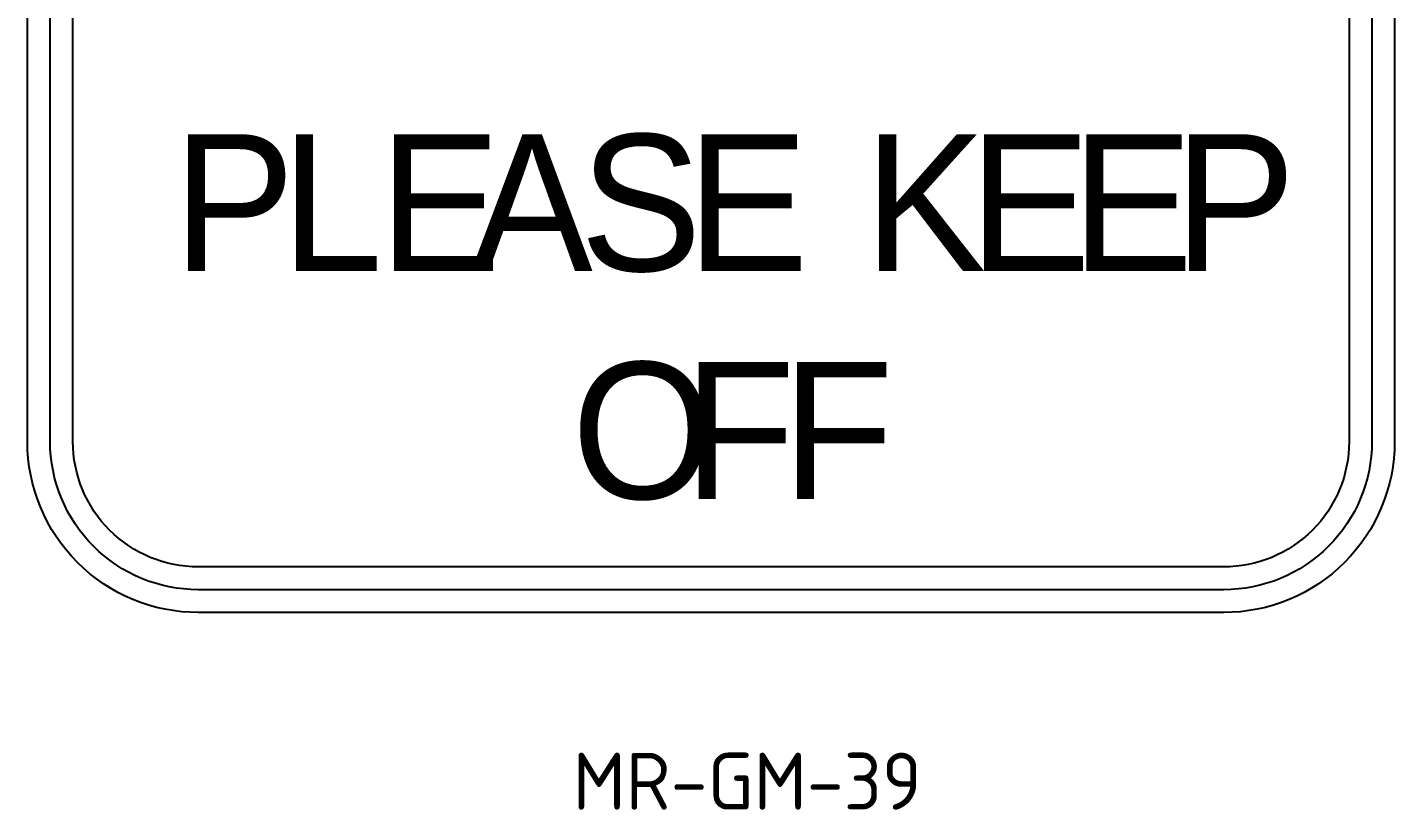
# Model space of a CAD drawing. Extents: x 135 to 255, y 133 to 270.
# Drawn here: x 135.3 to 255.3, y 132.6 to 201.2 of the extents above; entities that cross this region are included whole.
import ezdxf

# ---------------------------------------------------------------- set-up
doc = ezdxf.new("R2010")
doc.units = 0
doc.layers.add('L35', color=3, linetype='CONTINUOUS')
doc.styles.add('CSERIES', font='Cseries.shx')
doc.styles.add('ISO3098B', font='iso3098b.shx')

msp = doc.modelspace()

# ---------------------------------------------------------------- linework, layer by layer
at = {"layer": 'L35'}
for points in [[(135.33, 164.85), (135.33, 254.85, -0.414214), (150.33, 269.85), (240.33, 269.85, -0.414214), (255.33, 254.85), (255.33, 164.85, -0.414214), (240.33, 149.85), (150.33, 149.85, -0.414214)], [(137.33, 164.85), (137.33, 254.85, -0.414214), (150.33, 267.85), (240.33, 267.85, -0.414214), (253.33, 254.85), (253.33, 164.85, -0.414214), (240.33, 151.85), (150.33, 151.85, -0.414214)], [(139.33, 164.85), (139.33, 254.85, -0.414214), (150.33, 265.85), (240.33, 265.85, -0.414214), (251.33, 254.85), (251.33, 164.85, -0.414214), (240.33, 153.85), (150.33, 153.85, -0.414214)]]:
    msp.add_lwpolyline(points, format="xyb", close=True, dxfattribs=at)

# ---------------------------------------------------------------- texts
at = {"layer": 'L35', "style": 'CSERIES'}
for s, p in [('S', (183.82, 179.82)), ('P', (148.11, 179.82)), ('L', (157.59, 179.82)), ('E', (166.18, 179.82)), ('A', (174.25, 179.82)), ('E', (193.18, 179.82)), ('K', (208.77, 179.82)), ('E', (217.96, 179.82)), ('E', (226.95, 179.82)), ('P', (235.95, 179.82)), ('O', (183.09, 159.82)), ('F', (192.92, 159.82)), ('F', (201.57, 159.82))]:
    msp.add_text(s, height=12, dxfattribs=at).set_placement(p)
at = {"layer": 'L35', "insert": (183.19, 137.55), "char_height": 5, "width": 86.5358, "attachment_point": 1, "style": 'ISO3098B'}
msp.add_mtext('MR-GM-39', dxfattribs=at)

doc.saveas('drawing.dxf')
